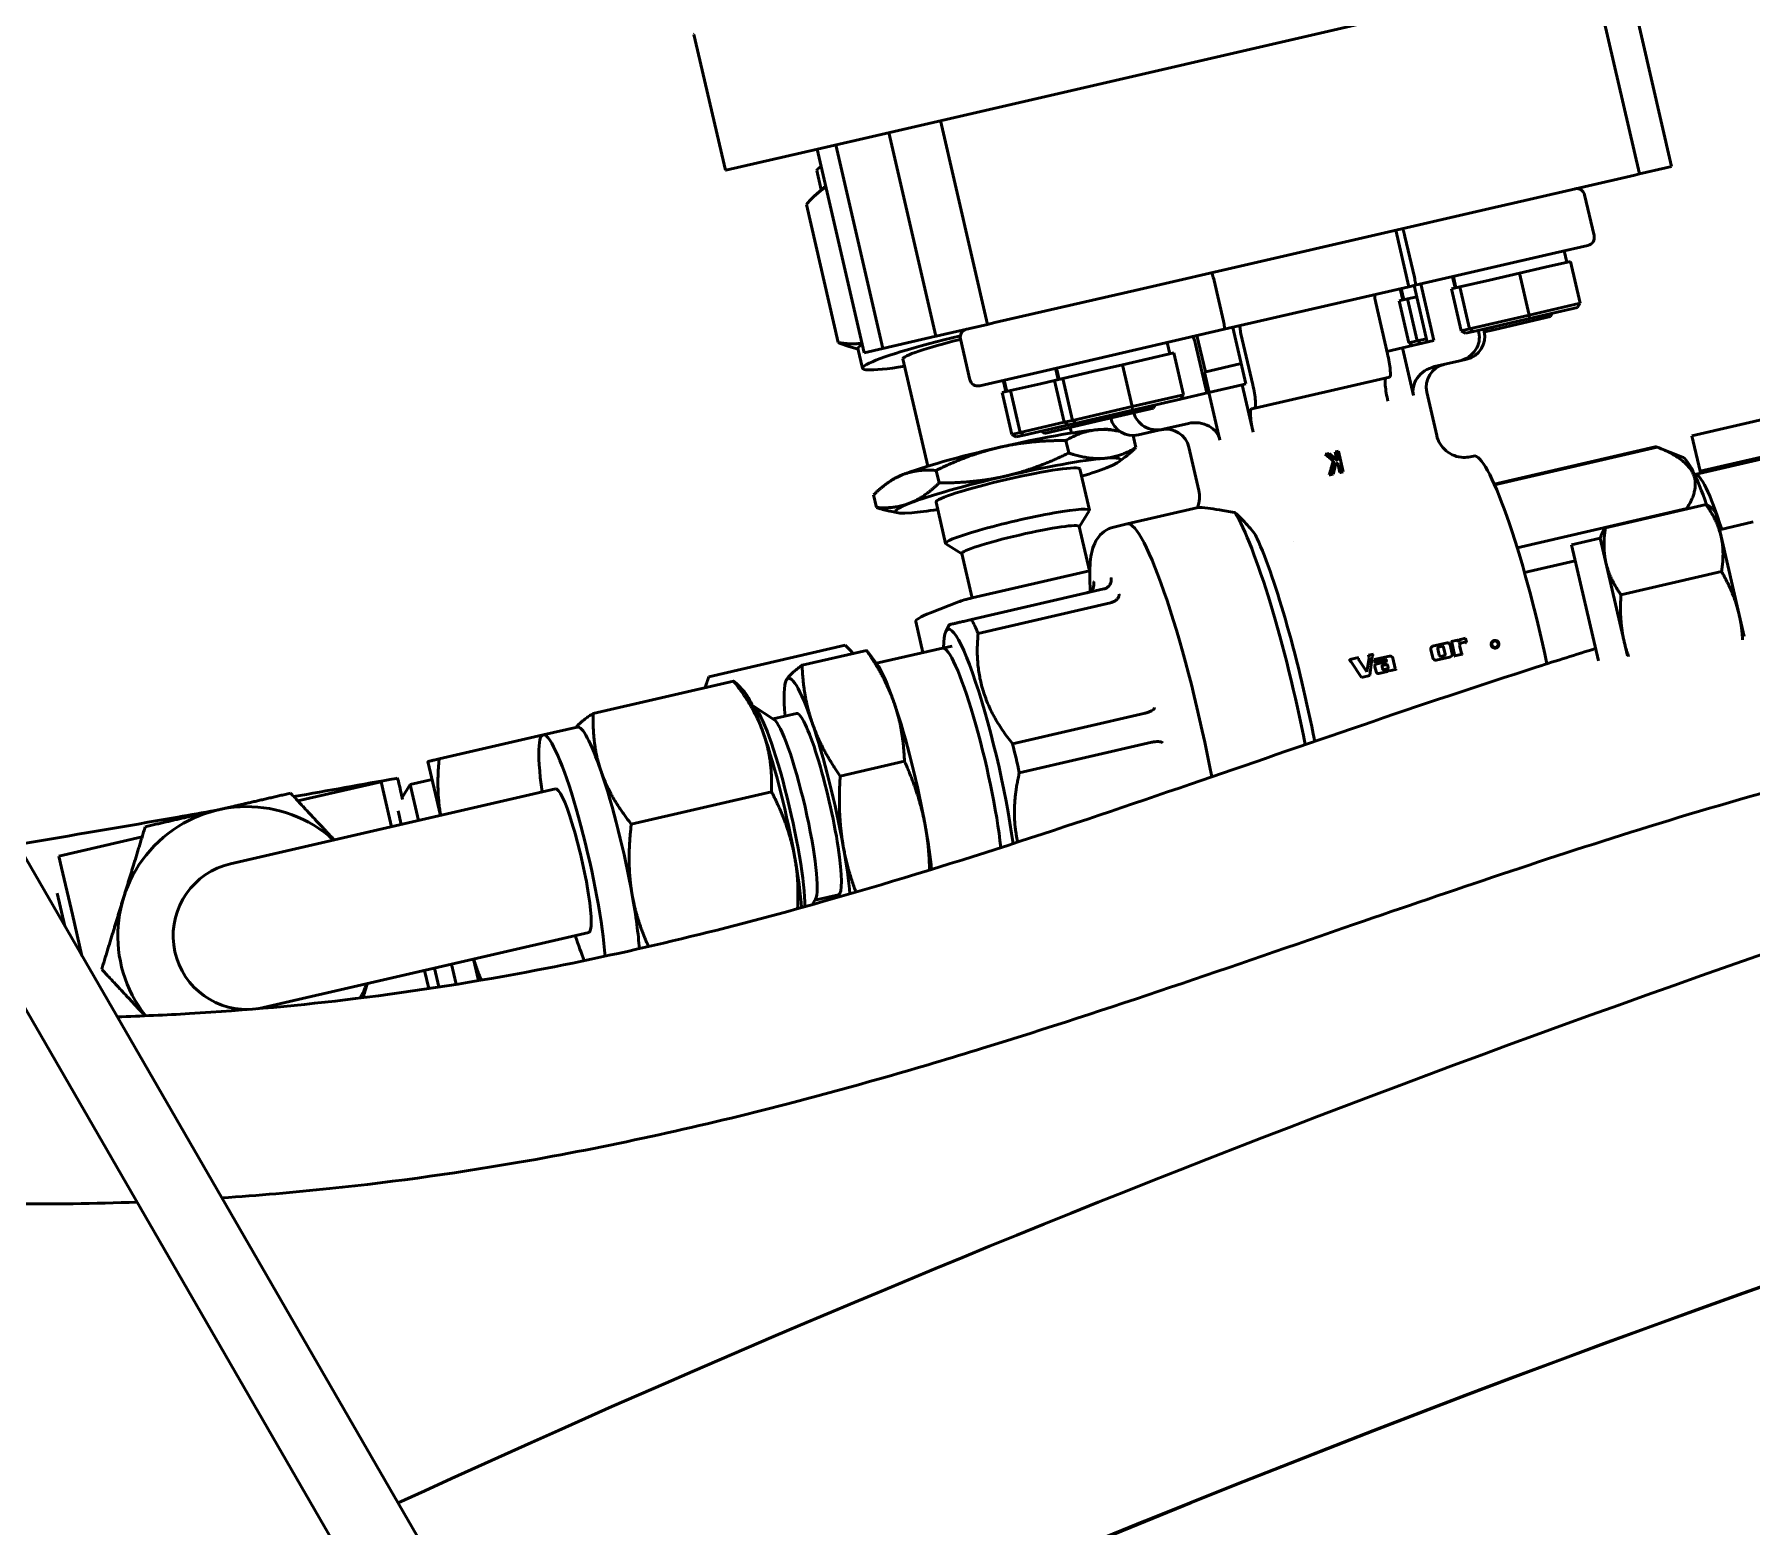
# Model space of a CAD drawing. Header units: inches. Extents: x 11 to 1621, y 11 to 1332.
# Drawn here: x 1224.39 to 1230.2, y 405.27 to 410.33 of the extents above; entities that cross this region are included whole.
import ezdxf

# ---------------------------------------------------------------- set-up
doc = ezdxf.new("R2010")
doc.units = ezdxf.units.IN
doc.header["$LTSCALE"] = 48
doc.header["$MEASUREMENT"] = 0
doc.layers.add('Visible (ANSI)', color=7, linetype='Continuous', lineweight=50)

msp = doc.modelspace()

# ---------------------------------------------------------------- linework, layer by layer
at = {"layer": 'Visible (ANSI)'}
for p, q in [((1229.917416, 410.601267), (1227.255117, 409.986627)), ((1229.824472, 409.852507), (1229.665058, 410.543005)), ((1229.773627, 410.568071), (1229.933041, 409.877572)), ((1226.621559, 410.325226), (1226.623199, 410.325605)), ((1226.727835, 409.864894), (1226.621559, 410.325226)), ((1227.456761, 410.03318), (1227.616175, 409.342681)), ((1227.039917, 409.936944), (1227.255117, 409.986627)), ((1227.261149, 409.260717), (1227.101735, 409.951216)), ((1227.441191, 409.302283), (1227.281777, 409.992782)), ((1227.039917, 409.936944), (1226.729476, 409.865273)), ((1227.038393, 409.936592), (1227.197807, 409.246094)), ((1226.727835, 409.864894), (1226.729476, 409.865273)), ((1227.037875, 409.863634), (1227.052787, 409.799044)), ((1229.451143, 409.766317), (1229.808326, 409.848779)), ((1229.824472, 409.852507), (1229.808326, 409.848779)), ((1229.913535, 409.873069), (1229.824472, 409.852507)), ((1229.933041, 409.877572), (1229.913535, 409.873069)), ((1227.056409, 409.802379), (1227.031927, 409.779838)), ((1229.638706, 409.781336), (1229.670589, 409.643236)), ((1227.110364, 409.281014), (1227.002279, 409.749179)), ((1228.114791, 409.457796), (1229.317485, 409.73546)), ((1229.451143, 409.766317), (1229.317485, 409.73546)), ((1228.998645, 409.66185), (1229.042927, 409.470045)), ((1229.02988, 409.640777), (1229.061763, 409.502677)), ((1229.539868, 409.584773), (1229.649936, 409.610184)), ((1229.539868, 409.584773), (1229.064457, 409.475015)), ((1229.591166, 409.55621), (1229.504453, 409.536191)), ((1229.569663, 409.591651), (1229.578519, 409.55329)), ((1229.623935, 409.414274), (1229.591166, 409.55621)), ((1228.383322, 409.491507), (1228.415205, 409.353408)), ((1229.19104, 409.504239), (1229.199896, 409.465878)), ((1229.20103, 409.46614), (1229.192174, 409.504501)), ((1229.19394, 409.504909), (1229.202797, 409.466548)), ((1229.316761, 409.492859), (1229.215782, 409.469546)), ((1229.417741, 409.516172), (1229.316761, 409.492859)), ((1229.504453, 409.536191), (1229.417741, 409.516172)), ((1229.450509, 409.374236), (1229.417741, 409.516172)), ((1227.641173, 409.348453), (1227.985861, 409.42803)), ((1228.114791, 409.457796), (1227.985861, 409.42803)), ((1228.417899, 409.325746), (1229.042927, 409.470045)), ((1229.038754, 409.428676), (1229.010221, 409.422088)), ((1229.014011, 409.463369), (1229.022868, 409.425008)), ((1229.024001, 409.42527), (1229.015145, 409.463631)), ((1229.016912, 409.464039), (1229.025768, 409.425678)), ((1229.070292, 409.435957), (1229.038754, 409.428676)), ((1229.071522, 409.28674), (1229.038754, 409.428676)), ((1229.042927, 409.470045), (1229.064457, 409.475015)), ((1229.061436, 409.474318), (1229.105718, 409.282513)), ((1229.08393, 409.479511), (1229.128212, 409.287706)), ((1229.215782, 409.469546), (1229.187249, 409.462959)), ((1229.220018, 409.321023), (1229.187249, 409.462959)), ((1229.248551, 409.32761), (1229.215782, 409.469546)), ((1228.970717, 409.243264), (1228.930863, 409.415889)), ((1229.042989, 409.280153), (1229.010221, 409.422088)), ((1229.248551, 409.32761), (1229.450509, 409.374236)), ((1229.330945, 409.324409), (1229.52275, 409.368691)), ((1229.450509, 409.374236), (1229.623935, 409.414274)), ((1229.450509, 409.374236), (1229.451431, 409.362327)), ((1229.614314, 409.399932), (1229.451431, 409.362327)), ((1229.52275, 409.368691), (1229.530126, 409.380495)), ((1229.614314, 409.399932), (1229.623935, 409.414274)), ((1227.470831, 409.309126), (1227.442157, 409.302506)), ((1227.616175, 409.342681), (1227.470831, 409.309126)), ((1227.641173, 409.348453), (1227.616175, 409.342681)), ((1228.417899, 409.325746), (1227.942489, 409.215989)), ((1228.447206, 409.332512), (1228.491488, 409.140707)), ((1228.514323, 409.137897), (1228.474469, 409.310522)), ((1229.220018, 409.321023), (1229.248551, 409.32761)), ((1229.220018, 409.321023), (1229.234952, 409.312349)), ((1229.26175, 409.318536), (1229.234952, 409.312349)), ((1229.248551, 409.32761), (1229.26175, 409.318536)), ((1229.451431, 409.362327), (1229.26175, 409.318536)), ((1229.280182, 409.31471), (1229.278411, 409.322382)), ((1229.296744, 409.326615), (1229.298515, 409.318942)), ((1229.298934, 409.317019), (1229.330945, 409.324409)), ((1229.330945, 409.324409), (1229.31914, 409.331785)), ((1227.177619, 409.258337), (1227.150451, 409.266456)), ((1227.177065, 409.260736), (1227.19253, 409.193747)), ((1227.198444, 409.246241), (1227.261149, 409.260717)), ((1227.261149, 409.260717), (1227.441191, 409.302283)), ((1227.441191, 409.302283), (1227.442157, 409.302506)), ((1227.52414, 409.293149), (1227.556022, 409.15505)), ((1228.224999, 409.281211), (1228.233855, 409.24285)), ((1228.358628, 409.110034), (1228.320546, 409.274986)), ((1228.325477, 409.304408), (1228.353817, 409.181653)), ((1228.968946, 409.250936), (1229.021553, 409.263082)), ((1229.021553, 409.263082), (1229.128212, 409.287706)), ((1229.058749, 409.101965), (1229.021553, 409.263082)), ((1229.042989, 409.280153), (1229.071522, 409.28674)), ((1229.042989, 409.280153), (1229.057923, 409.271479)), ((1229.071522, 409.28674), (1229.103061, 409.294021)), ((1229.071522, 409.28674), (1229.084722, 409.277665)), ((1227.198444, 409.246241), (1227.197807, 409.246094)), ((1227.329551, 409.225381), (1227.413473, 408.861876)), ((1227.800457, 409.183198), (1227.942489, 409.215989)), ((1227.846376, 409.193799), (1227.855232, 409.155438)), ((1227.856366, 409.1557), (1227.847509, 409.194061)), ((1227.849276, 409.194469), (1227.858133, 409.156108)), ((1228.073077, 409.205731), (1227.972097, 409.182419)), ((1228.159789, 409.225751), (1228.073077, 409.205731)), ((1228.105845, 409.063796), (1228.073077, 409.205731)), ((1228.246502, 409.24577), (1228.159789, 409.225751)), ((1228.279271, 409.103834), (1228.246502, 409.24577)), ((1228.350548, 409.180898), (1228.475546, 409.209756)), ((1229.215361, 409.218934), (1229.130376, 409.199313)), ((1229.215361, 409.218934), (1229.239506, 409.224508)), ((1227.589075, 409.134397), (1227.590158, 409.134647)), ((1227.800457, 409.183198), (1227.590158, 409.134647)), ((1227.669347, 409.152929), (1227.678204, 409.114568)), ((1227.679337, 409.11483), (1227.670481, 409.153191)), ((1227.672248, 409.153599), (1227.681104, 409.115238)), ((1227.795069, 409.141548), (1227.69409, 409.118235)), ((1227.842585, 409.152518), (1227.795069, 409.141548)), ((1227.871118, 409.159106), (1227.842585, 409.152518)), ((1227.875354, 409.010583), (1227.842585, 409.152518)), ((1227.972097, 409.182419), (1227.871118, 409.159106)), ((1227.903887, 409.01717), (1227.871118, 409.159106)), ((1228.350548, 409.180898), (1228.366489, 409.111848)), ((1228.366107, 409.11176), (1228.478735, 409.137763)), ((1228.478735, 409.137763), (1228.491488, 409.140707)), ((1228.515932, 408.976646), (1228.478735, 409.137763)), ((1228.52117, 409.058667), (1228.977564, 409.164034)), ((1227.69409, 409.118235), (1227.665557, 409.111648)), ((1227.698325, 408.969712), (1227.665557, 409.111648)), ((1227.726858, 408.9763), (1227.69409, 409.118235)), ((1228.105845, 409.063796), (1228.279271, 409.103834)), ((1228.26965, 409.089491), (1228.106767, 409.051887)), ((1228.366107, 409.11176), (1228.26965, 409.089491)), ((1228.26965, 409.089491), (1228.279271, 409.103834)), ((1228.403303, 408.950644), (1228.366107, 409.11176)), ((1229.103774, 409.11236), (1229.137676, 408.965517)), ((1227.875354, 409.010583), (1227.903887, 409.01717)), ((1227.903887, 409.01717), (1228.105845, 409.063796)), ((1227.903887, 409.01717), (1227.917086, 409.008096)), ((1228.106767, 409.051887), (1227.917086, 409.008096)), ((1227.986281, 409.013969), (1227.974476, 409.021345)), ((1227.986281, 409.013969), (1228.178086, 409.058251)), ((1228.105845, 409.063796), (1228.106767, 409.051887)), ((1228.178086, 409.058251), (1228.185462, 409.070055)), ((1228.52117, 409.058667), (1228.509981, 409.056084)), ((1230.001579, 408.965132), (1230.289992, 409.031717)), ((1227.698325, 408.969712), (1227.726858, 408.9763)), ((1227.698325, 408.969712), (1227.713259, 408.961038)), ((1227.740058, 408.967225), (1227.713259, 408.961038)), ((1227.726858, 408.9763), (1227.875354, 409.010583)), ((1227.726858, 408.9763), (1227.740058, 408.967225)), ((1227.890288, 409.001909), (1227.740058, 408.967225)), ((1227.809252, 408.973099), (1227.797448, 408.980475)), ((1227.809252, 408.973099), (1227.986281, 409.013969)), ((1227.875354, 409.010583), (1227.890288, 409.001909)), ((1227.917086, 409.008096), (1227.890288, 409.001909)), ((1227.896307, 408.993197), (1227.900658, 408.974352)), ((1228.035637, 408.985578), (1228.060723, 408.980451)), ((1228.118391, 408.925016), (1228.109009, 408.965656)), ((1228.127036, 408.967674), (1228.211266, 408.98712)), ((1228.211266, 408.98712), (1228.296251, 409.00674)), ((1229.137665, 408.965566), (1229.137664, 408.965571)), ((1230.001579, 408.965132), (1230.029414, 408.844561)), ((1227.891182, 408.906606), (1227.8814, 408.948976)), ((1228.298193, 408.926377), (1228.332069, 408.779642)), ((1228.761798, 408.902902), (1228.759208, 408.902304)), ((1228.772722, 408.905424), (1228.761798, 408.902902)), ((1228.761798, 408.902902), (1228.789553, 408.880512)), ((1228.802754, 408.880551), (1228.772722, 408.905424)), ((1228.795782, 408.910748), (1228.793258, 408.910165)), ((1228.793258, 408.910165), (1228.799467, 408.883273)), ((1228.805088, 408.912896), (1228.795782, 408.910748)), ((1228.795782, 408.910748), (1228.802754, 408.880551)), ((1228.821197, 408.843117), (1228.805088, 408.912896)), ((1229.877582, 408.927357), (1229.332196, 408.801445)), ((1229.884573, 408.926523), (1229.333186, 408.799226)), ((1229.969874, 408.89293), (1229.88422, 408.926667)), ((1227.451688, 408.80514), (1227.441906, 408.84751)), ((1227.928805, 408.852431), (1227.961126, 408.712435)), ((1228.060779, 408.876677), (1228.081079, 408.892283)), ((1228.789553, 408.880512), (1228.77629, 408.832749)), ((1228.786809, 408.835178), (1228.797411, 408.87416)), ((1228.789553, 408.880512), (1228.787049, 408.879934)), ((1228.797411, 408.87416), (1228.805863, 408.867085)), ((1228.805863, 408.867085), (1228.803339, 408.866502)), ((1228.803339, 408.866502), (1228.809368, 408.840386)), ((1228.805863, 408.867085), (1228.811892, 408.840969)), ((1228.811892, 408.840969), (1228.809368, 408.840386)), ((1228.811892, 408.840969), (1228.821197, 408.843117)), ((1229.250762, 408.89376), (1229.250763, 408.89376)), ((1229.250763, 408.89376), (1229.262172, 408.896394)), ((1230.011953, 408.833848), (1230.251314, 408.889109)), ((1230.029414, 408.844561), (1230.237105, 408.89251)), ((1230.029414, 408.844561), (1230.030879, 408.838218)), ((1227.287233, 408.812795), (1227.266934, 408.79719)), ((1228.77629, 408.832749), (1228.773687, 408.832148)), ((1228.77629, 408.832749), (1228.786809, 408.835178)), ((1230.011254, 408.833668), (1230.011735, 408.833794)), ((1223.651508, 408.755938), (1226.566156, 403.707619)), ((1227.239403, 408.722086), (1227.229621, 408.764456)), ((1227.44162, 408.739956), (1227.473941, 408.599959)), ((1228.332082, 408.779582), (1228.332082, 408.779586)), ((1230.049936, 408.732062), (1229.709141, 408.653383)), ((1227.312375, 408.703895), (1227.287289, 408.709022)), ((1227.926932, 408.656946), (1227.960647, 408.710467)), ((1228.089511, 408.666069), (1228.329118, 408.721387)), ((1229.984983, 408.718252), (1229.410159, 408.585544)), ((1230.081392, 408.70748), (1230.074548, 408.714819)), ((1230.10066, 408.624022), (1230.081392, 408.70748)), ((1230.095451, 408.646582), (1230.20994, 408.673014)), ((1226.344454, 403.579619), (1223.429805, 408.627938)), ((1227.926766, 408.657667), (1227.961558, 408.506965)), ((1228.043872, 408.655533), (1228.089511, 408.666069)), ((1229.594151, 408.595248), (1229.691588, 408.617743)), ((1229.783545, 408.219432), (1229.691588, 408.617743)), ((1229.691644, 408.6175), (1229.694578, 408.627096)), ((1230.162031, 408.358194), (1230.10066, 408.624022)), ((1227.528999, 408.565076), (1227.475235, 408.598401)), ((1227.528833, 408.565797), (1227.563625, 408.415095)), ((1228.652219, 408.605478), (1228.65223, 408.605481)), ((1229.685022, 408.201641), (1229.594151, 408.595248)), ((1227.961173, 408.506876), (1227.56401, 408.415184)), ((1229.606743, 408.540703), (1229.43505, 408.501065)), ((1230.102431, 408.50468), (1229.761636, 408.426002)), ((1227.561549, 408.342151), (1228.010343, 408.445764)), ((1227.518125, 408.402194), (1227.422206, 408.364666)), ((1228.032942, 408.398889), (1227.584148, 408.295277)), ((1227.372843, 408.33549), (1227.397157, 408.230175)), ((1227.474936, 408.301217), (1227.487117, 408.324967)), ((1230.179015, 408.284628), (1230.162031, 408.358194)), ((1229.172738, 408.263259), (1229.123387, 408.251865)), ((1229.186574, 408.267386), (1229.186041, 408.267263)), ((1229.18663, 408.267147), (1229.186099, 408.267024)), ((1229.186852, 408.266892), (1229.186324, 408.26677)), ((1229.208064, 408.272348), (1229.186574, 408.267386)), ((1229.186574, 408.267386), (1229.18663, 408.267147)), ((1229.187147, 408.266725), (1229.186622, 408.266604)), ((1229.18663, 408.267147), (1229.186852, 408.266892)), ((1229.186852, 408.266892), (1229.187147, 408.266725)), ((1229.187509, 408.266573), (1229.186986, 408.266452)), ((1229.187147, 408.266725), (1229.187509, 408.266573)), ((1229.18775, 408.26644), (1229.187229, 408.26632)), ((1229.187969, 408.266303), (1229.187449, 408.266183)), ((1229.187509, 408.266573), (1229.18775, 408.26644)), ((1229.188147, 408.266038), (1229.18763, 408.265919)), ((1229.188247, 408.265658), (1229.187735, 408.26554)), ((1229.18775, 408.26644), (1229.187969, 408.266303)), ((1229.187969, 408.266303), (1229.188147, 408.266038)), ((1229.188147, 408.266038), (1229.188247, 408.265658)), ((1229.188247, 408.265658), (1229.19817, 408.222676)), ((1229.209126, 408.27261), (1229.208064, 408.272348)), ((1229.209126, 408.27261), (1229.208592, 408.272487)), ((1229.209641, 408.272693), (1229.209126, 408.27261)), ((1229.209688, 408.270946), (1229.209903, 408.272071)), ((1229.209701, 408.270379), (1229.209688, 408.270946)), ((1229.209746, 408.269309), (1229.209701, 408.270379)), ((1229.209974, 408.267855), (1229.209746, 408.269309)), ((1229.209903, 408.272071), (1229.209964, 408.272507)), ((1229.21014, 408.26714), (1229.209974, 408.267855)), ((1229.210362, 408.266342), (1229.21014, 408.26714)), ((1229.210613, 408.265707), (1229.210362, 408.266342)), ((1229.210803, 408.2655), (1229.210613, 408.265707)), ((1229.218636, 408.274885), (1229.218102, 408.274761)), ((1229.234686, 408.27859), (1229.218636, 408.274885)), ((1229.221394, 408.262939), (1229.234003, 408.26585)), ((1229.234409, 408.265866), (1229.23399, 408.26577)), ((1229.234003, 408.26585), (1229.234409, 408.265866)), ((1229.234409, 408.265866), (1229.234846, 408.26577)), ((1229.234846, 408.26577), (1229.234429, 408.265674)), ((1229.238027, 408.264118), (1229.234686, 408.27859)), ((1229.234846, 408.26577), (1229.235355, 408.26547)), ((1229.235355, 408.26547), (1229.234941, 408.265374)), ((1229.235355, 408.26547), (1229.235947, 408.264917)), ((1229.235947, 408.264917), (1229.235538, 408.264823)), ((1229.235947, 408.264917), (1229.236258, 408.264521)), ((1229.236258, 408.264521), (1229.236943, 408.26367)), ((1229.236943, 408.26367), (1229.236545, 408.263579)), ((1229.236943, 408.26367), (1229.237783, 408.26352)), ((1229.237783, 408.26352), (1229.237388, 408.263429)), ((1229.238069, 408.263885), (1229.238027, 408.264118)), ((1229.332076, 408.27151), (1229.331765, 408.271438)), ((1227.133765, 408.254916), (1226.672061, 408.148323)), ((1227.205573, 408.237564), (1226.987849, 408.187298)), ((1227.160827, 408.227233), (1227.150637, 408.23816)), ((1227.239691, 408.193515), (1227.211226, 408.231402)), ((1227.463297, 408.245445), (1227.239494, 408.193776)), ((1227.496308, 408.251986), (1227.463517, 408.245492)), ((1228.843597, 408.206361), (1228.842845, 408.206188)), ((1228.84359, 408.203129), (1228.842882, 408.202966)), ((1228.84359, 408.203129), (1228.847481, 408.198929)), ((1228.872943, 408.213136), (1228.843597, 408.206361)), ((1228.872526, 408.210029), (1228.872912, 408.210713)), ((1228.872687, 408.207984), (1228.872526, 408.210029)), ((1228.872947, 408.206548), (1228.872687, 408.207984)), ((1228.872912, 408.210713), (1228.873322, 408.211494)), ((1228.873493, 408.205066), (1228.872947, 408.206548)), ((1228.901348, 408.164887), (1228.873493, 408.205066)), ((1228.909247, 408.212513), (1228.901348, 408.164887)), ((1228.906912, 408.220979), (1228.90616, 408.220805)), ((1228.923058, 408.224706), (1228.906912, 408.220979)), ((1228.906912, 408.220979), (1228.909247, 408.212513)), ((1228.909247, 408.212513), (1228.908611, 408.212366)), ((1228.910472, 408.152108), (1228.919292, 408.217419)), ((1228.919292, 408.217419), (1228.923058, 408.224706)), ((1228.926179, 408.206418), (1228.925654, 408.206297)), ((1228.977523, 408.218272), (1228.926179, 408.206418)), ((1228.926179, 408.206418), (1228.928628, 408.195812)), ((1228.931045, 408.198841), (1228.963413, 408.206314)), ((1228.997146, 408.176313), (1228.989137, 408.211005)), ((1229.117491, 408.241088), (1229.117054, 408.240987)), ((1229.117491, 408.241088), (1229.124053, 408.212664)), ((1229.123387, 408.251865), (1229.122863, 408.251744)), ((1229.124053, 408.212664), (1229.123782, 408.212601)), ((1229.135357, 408.204167), (1229.135105, 408.204109)), ((1229.135357, 408.204167), (1229.180614, 408.214616)), ((1229.141202, 408.243182), (1229.146282, 408.221176)), ((1229.156663, 408.251954), (1229.143927, 408.249013)), ((1229.151312, 408.217026), (1229.164048, 408.219966)), ((1229.160776, 408.247701), (1229.160366, 408.247606)), ((1229.165856, 408.225695), (1229.160776, 408.247701)), ((1229.165856, 408.225695), (1229.165575, 408.22563)), ((1229.181763, 408.214817), (1229.181512, 408.214759)), ((1229.190255, 408.225775), (1229.183216, 408.256262)), ((1229.196452, 408.218938), (1229.1962, 408.21888)), ((1229.19662, 408.218513), (1229.196368, 408.218455)), ((1229.196622, 408.219302), (1229.196369, 408.219244)), ((1229.196622, 408.219302), (1229.196452, 408.218938)), ((1229.196452, 408.218938), (1229.19662, 408.218513)), ((1229.19662, 408.218513), (1229.197282, 408.218434)), ((1229.196927, 408.219674), (1229.196622, 408.219302)), ((1229.196927, 408.219674), (1229.196674, 408.219616)), ((1229.197407, 408.220086), (1229.196927, 408.219674)), ((1229.197282, 408.218434), (1229.19703, 408.218376)), ((1229.197407, 408.220086), (1229.197154, 408.220028)), ((1229.197282, 408.218434), (1229.198219, 408.218746)), ((1229.197609, 408.220504), (1229.197356, 408.220446)), ((1229.197609, 408.220504), (1229.197407, 408.220086)), ((1229.197787, 408.220731), (1229.197534, 408.220672)), ((1229.197787, 408.220731), (1229.197609, 408.220504)), ((1229.198102, 408.22136), (1229.197787, 408.220731)), ((1229.198102, 408.22136), (1229.197848, 408.221301)), ((1229.19817, 408.222676), (1229.197914, 408.222617)), ((1229.198177, 408.221632), (1229.197923, 408.221573)), ((1229.198296, 408.221915), (1229.198041, 408.221856)), ((1229.198177, 408.221632), (1229.198102, 408.22136)), ((1229.19817, 408.222676), (1229.198296, 408.221915)), ((1229.198296, 408.221915), (1229.198177, 408.221632)), ((1229.198219, 408.218746), (1229.224475, 408.224808)), ((1229.221601, 408.226932), (1229.215091, 408.25513)), ((1229.221963, 408.226398), (1229.221601, 408.226932)), ((1229.222266, 408.226324), (1229.221963, 408.226398)), ((1229.222531, 408.226227), (1229.222266, 408.226324)), ((1229.222912, 408.226185), (1229.222531, 408.226227)), ((1229.223184, 408.226119), (1229.222912, 408.226185)), ((1229.223791, 408.226086), (1229.223184, 408.226119)), ((1229.224067, 408.226064), (1229.223791, 408.226086)), ((1229.224492, 408.226018), (1229.224067, 408.226064)), ((1229.224475, 408.224808), (1229.225015, 408.224988)), ((1229.224759, 408.225849), (1229.224492, 408.226018)), ((1229.224828, 408.225736), (1229.224759, 408.225849)), ((1229.224942, 408.225489), (1229.224828, 408.225736)), ((1229.224983, 408.225311), (1229.224942, 408.225489)), ((1229.225015, 408.224988), (1229.224983, 408.225311)), ((1229.338063, 408.245581), (1229.337812, 408.245523)), ((1228.847481, 408.198929), (1228.846838, 408.19878)), ((1228.847481, 408.198929), (1228.882595, 408.145672)), ((1228.882595, 408.145672), (1228.882343, 408.145614)), ((1228.882595, 408.145672), (1228.910472, 408.152108)), ((1228.928332, 408.181331), (1228.928005, 408.181255)), ((1228.928628, 408.195812), (1228.928204, 408.195715)), ((1228.928332, 408.181331), (1228.931879, 408.165968)), ((1228.928628, 408.195812), (1228.931045, 408.198841)), ((1228.93121, 408.190981), (1228.930827, 408.190893)), ((1228.965274, 408.198845), (1228.93121, 408.190981)), ((1228.931879, 408.165968), (1228.931614, 408.165907)), ((1228.941498, 408.159545), (1228.941247, 408.159487)), ((1228.941498, 408.159545), (1228.971146, 408.166389)), ((1228.952484, 408.183408), (1228.954244, 408.175786)), ((1228.954319, 408.186887), (1228.953994, 408.186812)), ((1228.968725, 408.190213), (1228.954319, 408.186887)), ((1228.959899, 408.172292), (1228.959634, 408.172231)), ((1228.959899, 408.172292), (1228.969516, 408.174512)), ((1228.970656, 408.187952), (1228.970344, 408.187881)), ((1228.972549, 408.17975), (1228.970656, 408.187952)), ((1228.972549, 408.17975), (1228.972272, 408.179686)), ((1228.978036, 408.16798), (1228.977784, 408.167922)), ((1228.978036, 408.16798), (1228.99787, 408.172559)), ((1228.999649, 408.174543), (1228.997146, 408.176313)), ((1228.998185, 408.172604), (1228.997933, 408.172546)), ((1226.755386, 408.13363), (1226.280244, 408.023935)), ((1226.659873, 408.111579), (1226.664241, 408.125866)), ((1226.792332, 408.096671), (1226.767223, 408.124428)), ((1226.929571, 408.121918), (1226.930387, 408.126146)), ((1226.892518, 408.003552), (1226.822709, 408.04802)), ((1226.110487, 407.951084), (1226.226411, 407.977848)), ((1226.889271, 408.005621), (1226.968732, 408.023965)), ((1227.700698, 407.921297), (1228.149493, 408.02491)), ((1225.758301, 407.869776), (1226.110487, 407.951084)), ((1228.172328, 407.925998), (1227.723534, 407.822386)), ((1225.720227, 407.860986), (1225.762405, 407.678291)), ((1227.334476, 407.86203), (1227.116752, 407.811764)), ((1225.612528, 407.803675), (1225.616402, 407.804367)), ((1225.734286, 407.800088), (1225.659795, 407.78289)), ((1226.152666, 407.76839), (1225.051115, 407.514077)), ((1225.279663, 407.727202), (1225.561613, 407.792295)), ((1225.561613, 407.792295), (1225.570752, 407.752711)), ((1225.596762, 407.64005), (1225.570752, 407.752711)), ((1225.632638, 407.73943), (1225.659795, 407.78289)), ((1225.659795, 407.78289), (1225.687914, 407.661094)), ((1226.884289, 407.758096), (1226.409147, 407.648401)), ((1225.619172, 407.694125), (1225.629891, 407.647698)), ((1224.470319, 407.54035), (1224.752269, 407.605443)), ((1224.479457, 407.500766), (1224.470319, 407.54035)), ((1224.479457, 407.500766), (1224.516012, 407.342431)), ((1224.490127, 407.303407), (1224.464522, 407.414315)), ((1227.033205, 407.394173), (1227.021902, 407.37573)), ((1227.031193, 407.390891), (1227.110654, 407.409235)), ((1224.516012, 407.342431), (1224.548272, 407.202696)), ((1225.16359, 407.026892), (1226.265141, 407.281205)), ((1225.742366, 407.160513), (1225.757089, 407.09674)), ((1225.80039, 407.173909), (1225.81611, 407.105818)), ((1225.87488, 407.191106), (1225.891684, 407.118322)), ((1225.723438, 407.091355), (1225.709237, 407.152865)), ((1225.757089, 407.09674), (1225.753881, 407.096)), ((1225.757089, 407.09674), (1225.757404, 407.096544))]:
    msp.add_line(p, q, dxfattribs=at)
msp.add_circle((1247.196979, 358.380235), 48.3125, dxfattribs=at)
for centre, radius, start, end in [((1229.611854, 409.775136), 0.027559, 13, 103), ((1229.643736, 409.637037), 0.027559, 283, 13), ((1227.550992, 409.299349), 0.027559, 103, 193), ((1229.221793, 409.30123), 0.07874, 283, 13), ((1229.180496, 409.130073), 0.07874, 103, 193), ((1247.196979, 358.380235), 51.6875, 100.5924941, 114.6749842), ((1227.582875, 409.161249), 0.027559, 193, 283), ((1228.109323, 409.044396), 0.07874, 194.4325437, 283), ((1247.196979, 358.380235), 50.62647, 90.4164762, 114.5630497), ((1247.196979, 358.380235), 50.625, 90.3890484, 114.5628914), ((1228.221471, 408.908664), 0.07874, 13, 103), ((1225.107352, 407.270485), 0.4375, 47.8499046, 218.3328763), ((1225.107352, 407.270485), 0.25, 103, 271.3193195), ((1225.107352, 407.270485), 0.4375, 331.1360849, 338.1500954), ((1225.107352, 407.270485), 0.25, 278.1462983, 283)]:
    msp.add_arc(centre, radius, start, end, dxfattribs=at)
for centre, major_axis, ratio, start_param, end_param in [((1227.418488, 409.951506), (-0.380613, -0.087872), 0.08492035, 5.98781034, 6.28318531), ((1227.433954, 409.884517), (-0.380613, -0.087872), 0.08492035, 5.98781034, 6.13502424), ((1229.026375, 409.639968), (-0.006199, 0.026853), 0.13052619, 4.71238898, 6.28318531), ((1228.379817, 409.490698), (-0.006199, 0.026853), 0.13052619, 4.71238898, 6.28318531), ((1229.058258, 409.501868), (0.006199, -0.026853), 0.13052619, 0, 1.57079633), ((1228.4117, 409.352598), (0.006199, -0.026853), 0.13052619, 0, 1.57079633), ((1227.573144, 409.281619), (-0.380613, -0.087872), 0.08492035, 4.82265979, 7.15948337), ((1227.557678, 409.348608), (-0.380613, -0.087872), 0.08492035, 5.98781034, 6.28318531), ((1227.573144, 409.281619), (-0.243593, -0.056238), 0.08492035, 4.89400286, 6.28318531), ((1227.662799, 408.893279), (0.380613, 0.087872), 0.08492035, 0.52359878, 1.57079633), ((1227.662799, 408.893279), (0.380613, 0.087872), 0.08492035, 0.18380571, 0.52359878), ((1227.662799, 408.893279), (0.380613, 0.087872), 0.08492035, 1.57079633, 2.61799388), ((1228.652427, 408.846945), (0.840711, -0.666689), 0.10236949, 1.49150932, 1.5248609), ((1229.408302, 408.263437), (-0.14613, 0.632957), 0.13052619, 4.56932724, 6.28318531), ((1229.999356, 408.399893), (-0.121775, 0.527464), 0.13052619, 6.1892862, 6.28318531), ((1227.685213, 408.796194), (0.243593, 0.056238), 0.08492035, 0, 3.14159265), ((1227.685213, 408.796194), (-0.380613, -0.087872), 0.08492035, 3.66519143, 4.71238898), ((1227.685213, 408.796194), (0.380613, 0.087872), 0.08492035, 5.40688725, 5.75958653), ((1227.685213, 408.796194), (0.380613, 0.087872), 0.08492035, 5.75958653, 6.80678408), ((1228.56058, 408.830398), (-0.490614, -1.718432), 0.11446195, 1.60448149, 1.63227825), ((1228.736272, 408.866517), (0.523318, -0.435382), 0.06317332, 1.49497394, 1.5075119), ((1230.073877, 408.417097), (-0.109999, 0.476456), 0.13052619, 5.40112061, 6.19372304), ((1227.662799, 408.893279), (-0.380613, -0.087872), 0.08492035, 5.75958653, 6.09937959), ((1227.685213, 408.796194), (-0.380613, -0.087872), 0.08492035, 4.71238898, 5.75958653), ((1230.106432, 408.424613), (-0.094479, 0.409235), 0.13052619, 5.26021583, 6.28728433), ((1227.685213, 408.796194), (-0.380613, -0.087872), 0.08492035, 5.75958653, 6.80678408), ((1227.685213, 408.796194), (0.380613, 0.087872), 0.08492035, 3.66519143, 4.01789071), ((1227.717534, 408.656197), (0.243593, 0.056238), 0.08492035, 6.19785357, 9.51010969), ((1227.727799, 408.611732), (0.198966, 0.045935), 0.08492035, 0, 3.14159265), ((1228.244497, 407.994751), (-0.154986, 0.671318), 0.13052619, 4.40185872, 6.28318531), ((1228.244497, 407.994751), (-0.154986, 0.671318), 0.13052619, 4.40185872, 6.28318531), ((1228.567776, 408.069386), (-0.154986, 0.671318), 0.13052619, 4.45497705, 5.92604069), ((1229.999356, 408.399893), (-0.121775, 0.527464), 0.13052619, 5.32727113, 5.32988687), ((1228.605809, 408.078167), (0.14613, -0.632957), 0.13052619, 1.30307097, 2.56237613), ((1227.962223, 408.502325), (-0.05359, -0.012372), 0.08492035, 4.68610738, 4.71238898), ((1227.565061, 408.410633), (-0.05359, -0.012372), 0.08492035, 4.71238898, 5.75958653), ((1227.770386, 408.42727), (-0.397543, -0.09178), 0.08492035, 5.75958653, 6.28318531), ((1227.590332, 407.843726), (-0.107377, 0.465103), 0.13052619, 4.08651514, 6.77887534), ((1227.643572, 407.856017), (0.121775, -0.527464), 0.13052619, 2.52409477, 2.71189299), ((1229.172988, 408.252148), (-0.004147, 0.010312), 0.99184675, 4.71238898, 5.92290861), ((1229.223092, 408.263086), (-0.004456, 0.011799), 0.99175522, 0, 1.01778285), ((1229.223505, 408.254714), (0.000419, 0.008476), 0.99269364, 0.29856626, 1.57079633), ((1227.557777, 407.83621), (-0.094479, 0.409235), 0.13052619, 3.97187423, 6.28318531), ((1228.845069, 408.204737), (-0.001472, 0.001624), 0.99555668, 0, 1.65411867), ((1228.963393, 408.202342), (0.00002, 0.003971), 0.99235978, 3.64430842, 6.28318531), ((1228.978766, 408.207203), (-0.003835, 0.010458), 0.99170348, 4.71238898, 6.04360214), ((1229.128298, 408.24209), (-0.004911, 0.009776), 0.99241298, 0, 1.19683679), ((1229.135586, 408.216379), (0.003746, -0.011631), 0.99156484, 4.71238898, 5.95151977), ((1229.145038, 408.244916), (-0.001111, 0.004098), 0.99146973, 0, 1.72855499), ((1229.151417, 408.222331), (0.001164, -0.005179), 0.99144541, 4.71238898, 6.04023972), ((1229.156141, 408.247296), (-0.000408, 0.004673), 0.9917699, 4.71238898, 6.08053778), ((1229.161505, 408.223947), (0.002543, -0.003981), 0.99338745, 0, 1.38036596), ((1229.179272, 408.225607), (0.001342, -0.010992), 0.99163675, 0, 1.46723567), ((1227.039693, 407.7166), (-0.098416, 0.426287), 0.13052619, 5.38578122, 6.43297877), ((1227.318394, 407.780944), (-0.098416, 0.426287), 0.13052619, 5.38578122, 5.99696357), ((1228.93549, 408.184404), (-0.004281, 0.006577), 0.99348191, 0, 1.39505877), ((1228.940233, 408.168165), (0.002216, -0.008427), 0.99146015, 4.71238898, 6.17134507), ((1228.954705, 408.184446), (-0.000387, 0.002441), 0.9915292, 0, 1.84957098), ((1228.958618, 408.176591), (0.000812, -0.004411), 0.99147871, 4.71238898, 6.39107843), ((1228.967835, 408.187475), (-0.000482, 0.002845), 0.9915035, 4.71238898, 5.79700692), ((1228.968816, 408.17844), (0.0007, -0.003928), 0.99148923, 0, 1.73158679), ((1228.963622, 408.178152), (0.007524, -0.011763), 0.99339421, 0, 0.53394989), ((1228.980801, 408.171895), (0.000032, -0.004814), 0.99224532, 4.71238898, 5.65539588), ((1228.997755, 408.174467), (0.000116, -0.001908), 0.99191999, 0, 1.55341695), ((1226.875467, 407.678686), (-0.098416, 0.426287), 0.13052619, 5.38578122, 6.05313263), ((1227.039693, 407.7166), (-0.098416, 0.426287), 0.13052619, 0.14979346, 0.76551072), ((1226.900052, 407.684362), (-0.084357, 0.365389), 0.13052619, 3.6404166, 6.19054785), ((1227.039693, 407.7166), (-0.070961, 0.307365), 0.13052619, 3.14159265, 6.28318531), ((1227.318394, 407.780944), (0.098416, -0.426287), 0.13052619, 1.19699101, 2.24418856), ((1226.208903, 407.524798), (-0.098416, 0.426287), 0.13052619, 3.82014185, 7.24573606), ((1226.324827, 407.551561), (-0.098416, 0.426287), 0.13052619, 5.38578122, 6.28318531), ((1226.95758, 407.697643), (-0.070961, 0.307365), 0.13052619, 3.27362846, 6.1511495), ((1227.039693, 407.7166), (-0.098416, 0.426287), 0.13052619, 4.33858367, 5.38578122), ((1226.875467, 407.678686), (0.098416, -0.426287), 0.13052619, 1.19699101, 2.24418856), ((1227.643572, 407.856017), (0.121775, -0.527464), 0.13052619, 1.47689722, 1.66469544), ((1225.668305, 407.513969), (-0.051903, 0.290398), 0.02438259, 5.55691137, 6.28318531), ((1226.324827, 407.551561), (-0.098416, 0.426287), 0.13052619, 4.33858367, 5.38578122), ((1226.208903, 407.524798), (-0.056238, 0.243593), 0.13052619, 3.14159265, 6.28318531), ((1227.318394, 407.780944), (0.098416, -0.426287), 0.13052619, 0.80650431, 1.19699101), ((1227.039693, 407.7166), (-0.098416, 0.426287), 0.13052619, 3.88736557, 4.33858367), ((1226.875467, 407.678686), (0.098416, -0.426287), 0.13052619, 0.71694753, 1.19699101), ((1226.324827, 407.551561), (-0.098416, 0.426287), 0.13052619, 3.81620684, 4.33858367), ((1227.039693, 407.7166), (0.098416, -0.426287), 0.13052619, 5.51767459, 5.55121023), ((1226.208903, 407.524798), (-0.098416, 0.426287), 0.13052619, 2.17904191, 2.45830342)]:
    msp.add_ellipse(centre, major_axis=major_axis, ratio=ratio, start_param=start_param, end_param=end_param, dxfattribs=at)
for major_axis in [(0.002993, -0.012965), (0.002491, -0.010789)]:
    msp.add_ellipse((1229.33507, 408.258545), major_axis=major_axis, ratio=0.99144486, dxfattribs=at)
for points, weights in [([(1227.068089, 409.807965), (1227.035679, 409.787388), (1227.002279, 409.749179)], [1.0167156033, 1.02552903088, 1]), ([(1227.110364, 409.281014), (1227.15441, 409.273105), (1227.190165, 409.279197)], [1, 1.02552903088, 1.0167156033]), ([(1227.150451, 409.266456), (1227.131433, 409.272139), (1227.110364, 409.281014)], [1.01590520608, 1.01134179787, 1]), ([(1227.988689, 408.985539), (1227.935965, 408.981266), (1227.8814, 408.948976)], [1, 1.0379548493, 1]), ([(1228.064506, 408.979655), (1228.024054, 408.988404), (1227.988689, 408.985539)], [1.01697348284, 1.0251442435, 1]), ([(1227.655337, 408.9256), (1227.553352, 408.902055), (1227.441906, 408.84751)], [1, 1.0379548493, 1]), ([(1227.8814, 408.948976), (1227.757322, 408.949146), (1227.655337, 408.9256)], [1, 1.0379548493, 1]), ([(1227.677751, 408.828515), (1227.779736, 408.852061), (1227.891182, 408.906606)], [1, 1.0379548493, 1]), ([(1227.891182, 408.906606), (1227.958379, 408.884181), (1228.011103, 408.888454)], [1, 1.0379548493, 1]), ([(1228.011103, 408.888454), (1228.063827, 408.892726), (1228.118391, 408.925016)], [1, 1.0379548493, 1]), ([(1228.118391, 408.925016), (1228.099323, 408.906308), (1228.081079, 408.892283)], [1, 1.01398218988, 1.01766257973]), ([(1229.984983, 408.718252), (1230.068519, 408.853264), (1229.884573, 408.926523)], [1.42761602676, 1.57037762945, 1.42761602676]), ([(1227.441906, 408.84751), (1227.378708, 408.852613), (1227.329447, 408.833341)], [1, 1.0379548493, 1]), ([(1227.329447, 408.833341), (1227.280186, 408.814068), (1227.229621, 408.764456)], [1, 1.0379548493, 1]), ([(1227.351861, 408.736256), (1227.401122, 408.755528), (1227.451688, 408.80514)], [1, 1.0379548493, 1]), ([(1227.451688, 408.80514), (1227.575766, 408.80497), (1227.677751, 408.828515)], [1, 1.0379548493, 1]), ([(1227.239403, 408.722086), (1227.3026, 408.716983), (1227.351861, 408.736256)], [1, 1.0379548493, 1]), ([(1230.10066, 408.624022), (1230.088478, 408.676786), (1230.049936, 408.732062)], [1, 1.0379548493, 1]), ([(1230.049936, 408.732062), (1230.066251, 408.723717), (1230.074548, 408.714819)], [1, 1.02083358606, 1.01879587551]), ([(1227.287289, 408.709022), (1227.264742, 408.71363), (1227.239403, 408.722086)], [1.01766257973, 1.01398218988, 1]), ([(1229.694578, 408.627096), (1229.698135, 408.63873), (1229.709141, 408.653383)], [1.01879587551, 1.02083358606, 1]), ([(1229.709141, 408.653383), (1229.69873, 408.586806), (1229.710912, 408.534041)], [1, 1.0379548493, 1]), ([(1230.102431, 408.50468), (1230.112841, 408.571258), (1230.10066, 408.624022)], [1, 1.0379548493, 1]), ([(1229.710912, 408.534041), (1229.723093, 408.481277), (1229.761636, 408.426002)], [1, 1.0379548493, 1]), ([(1230.162031, 408.358194), (1230.14573, 408.428801), (1230.102431, 408.50468)], [1, 1.0379548493, 1]), ([(1229.761636, 408.426002), (1229.755982, 408.338821), (1229.772283, 408.268214)], [1, 1.0379548493, 1]), ([(1227.561549, 408.342151), (1227.487117, 408.324967), (1227.487117, 408.324967)], [1.56628897925, 1.67220048035, 1.63487856518]), ([(1230.173551, 408.272996), (1230.17143, 408.317483), (1230.162031, 408.358194)], [1.01863196522, 1.02153787975, 1]), ([(1227.700698, 407.921297), (1227.56427, 408.090244), (1227.584148, 408.295277)], [1.56628897925, 1.72291787713, 1.56628897925]), ([(1229.772283, 408.268214), (1229.778203, 408.242573), (1229.78726, 408.21714)], [1, 1.01345805719, 1.01737217959]), ([(1227.160372, 408.227128), (1227.148944, 408.240863), (1227.133765, 408.254916)], [1.01562611334, 1.01100251037, 1]), ([(1227.205573, 408.237564), (1227.20889, 408.234511), (1227.211226, 408.231402)], [1, 1.00678047718, 1.01113834584]), ([(1227.300513, 408.056835), (1227.270601, 408.143978), (1227.205573, 408.237564)], [1, 1.0379548493, 1]), ([(1226.672061, 408.148323), (1226.664578, 408.129038), (1226.660328, 408.111684)], [1, 1.01100251037, 1.01562611334]), ([(1226.934075, 408.136197), (1226.944882, 408.156646), (1226.987849, 408.187298)], [1, 1.0379548493, 1]), ([(1226.987849, 408.187298), (1226.9919, 408.079635), (1227.021812, 407.992492)], [1, 1.0379548493, 1]), ([(1226.857586, 407.954578), (1226.827674, 408.041721), (1226.755386, 408.13363)], [1, 1.0379548493, 1]), ([(1226.755386, 408.13363), (1226.762914, 408.129192), (1226.767223, 408.124428)], [1, 1.01101308233, 1.0156349928]), ([(1226.930387, 408.126146), (1226.93132, 408.130983), (1226.934075, 408.136197)], [1.01415542048, 1.00941137945, 1]), ([(1227.334476, 407.86203), (1227.330425, 407.969693), (1227.300513, 408.056835)], [1, 1.0379548493, 1]), ([(1226.222922, 407.977042), (1226.236601, 407.995845), (1226.280244, 408.023935)], [1.00888672589, 1.03281561367, 1]), ([(1226.280244, 408.023935), (1226.277035, 407.914596), (1226.306947, 407.827453)], [1, 1.0379548493, 1]), ([(1227.021812, 407.992492), (1227.051724, 407.905349), (1227.116752, 407.811764)], [1, 1.0379548493, 1]), ([(1226.884289, 407.758096), (1226.887498, 407.867435), (1226.857586, 407.954578)], [1, 1.0379548493, 1]), ([(1225.720227, 407.860986), (1225.720227, 407.860986), (1225.758301, 407.869776)], [1, 1.0379548493, 1]), ([(1225.758301, 407.869776), (1225.748285, 407.764502), (1225.763241, 407.678484)], [1, 1.03230472652, 1.00961804221]), ([(1227.406131, 407.637239), (1227.387025, 407.744832), (1227.334476, 407.86203)], [1, 1.0379548493, 1]), ([(1226.306947, 407.827453), (1226.336859, 407.74031), (1226.409147, 407.648401)], [1, 1.0379548493, 1]), ([(1227.116752, 407.811764), (1227.108324, 407.680488), (1227.12743, 407.572896)], [1, 1.0379548493, 1]), ([(1227.718219, 407.587748), (1227.693955, 407.693459), (1227.723534, 407.822386)], [1.64227448715, 1.65810860254, 1.56628897925]), ([(1225.008936, 407.696771), (1225.12316, 407.723142), (1225.255053, 407.753592)], [1, 1.0379548493, 1]), ([(1225.255053, 407.753592), (1225.334058, 407.66887), (1225.40271, 407.595249)], [1, 1.03230472652, 1.00961804221]), ([(1226.963204, 407.534982), (1226.944099, 407.642574), (1226.884289, 407.758096)], [1, 1.0379548493, 1]), ([(1224.76282, 407.639951), (1224.894713, 407.670401), (1225.008936, 407.696771)], [1, 1.0379548493, 1]), ([(1224.688969, 407.398397), (1224.723243, 407.510503), (1224.76282, 407.639951)], [1, 1.0379548493, 1]), ([(1226.409147, 407.648401), (1226.393459, 407.515449), (1226.412564, 407.407856)], [1, 1.0379548493, 1]), ([(1227.419378, 407.492964), (1227.418329, 407.568545), (1227.406131, 407.637239)], [1.01769796106, 1.0239049924, 1]), ([(1227.12743, 407.572896), (1227.140965, 407.49667), (1227.170248, 407.418146)], [1, 1.0265957493, 1.01591911344]), ([(1226.972526, 407.361998), (1226.977537, 407.454261), (1226.963204, 407.534982)], [1.01448783479, 1.02820785548, 1]), ([(1224.615119, 407.156843), (1224.654695, 407.286292), (1224.688969, 407.398397)], [1, 1.0379548493, 1]), ([(1226.412564, 407.407856), (1226.427769, 407.322233), (1226.467669, 407.233819)], [1, 1.0299726911, 1.01260691408]), ([(1224.762259, 406.999055), (1224.693842, 407.072423), (1224.615119, 407.156843)], [1.00978432145, 1.03218580923, 1]), ([(1225.875716, 407.191299), (1225.88601, 407.15572), (1225.901354, 407.119968)], [1.00961804221, 1.01911948455, 1.01897526842]), ([(1225.515186, 407.108064), (1225.50798, 407.084495), (1225.500662, 407.060559)], [1.00961804221, 1.01507980032, 1.01735429668])]:
    msp.add_rational_spline(points, weights, degree=2, dxfattribs=at)
for points, knots in [([(1228.928415, 409.443608), (1228.927943, 409.443499), (1228.927573, 409.442562), (1228.927318, 409.43973), (1228.927375, 409.437369), (1228.927824, 409.432469), (1228.928282, 409.429101), (1228.92934, 409.422961), (1228.930115, 409.41913), (1228.930863, 409.415889)], [-0.321660975, -0.321660975, -0.321660975, -0.321660975, -0.293394199, -0.293394199, -0.26598674, -0.26598674, -0.239697108, -0.239697108, -0.214349975, -0.214349975, -0.214349975, -0.214349975]), ([(1228.474469, 409.310522), (1228.473721, 409.313763), (1228.472946, 409.317594), (1228.471888, 409.323735), (1228.47143, 409.327102), (1228.470981, 409.332003), (1228.470924, 409.334363), (1228.471179, 409.337195), (1228.471549, 409.338132), (1228.472021, 409.338241)], [0.214349975, 0.214349975, 0.214349975, 0.214349975, 0.239697108, 0.239697108, 0.26598674, 0.26598674, 0.293394199, 0.293394199, 0.321660975, 0.321660975, 0.321660975, 0.321660975]), ([(1229.215361, 409.218934), (1229.225914, 409.22137), (1229.23783, 409.226566), (1229.255175, 409.238594), (1229.263832, 409.247379), (1229.274777, 409.264217), (1229.279173, 409.275128), (1229.28257, 409.294109), (1229.282314, 409.305475), (1229.280182, 409.31471)], [-0.309168239, -0.309168239, -0.309168239, -0.309168239, -0.225931358, -0.225931358, -0.147130894, -0.147130894, -0.072218735, -0.072218735, 0, 0, 0, 0]), ([(1228.310596, 409.300973), (1228.311067, 409.301082), (1228.31181, 409.300402), (1228.313281, 409.297968), (1228.314265, 409.295822), (1228.316009, 409.29122), (1228.317074, 409.287993), (1228.318815, 409.28201), (1228.319798, 409.278227), (1228.320546, 409.274986)], [0.107038976, 0.107038976, 0.107038976, 0.107038976, 0.135305752, 0.135305752, 0.162713211, 0.162713211, 0.189002843, 0.189002843, 0.214349975, 0.214349975, 0.214349975, 0.214349975]), ([(1228.970717, 409.243264), (1228.972849, 409.23403), (1228.975057, 409.223114), (1228.978073, 409.205614), (1228.979378, 409.196018), (1228.980661, 409.182004), (1228.980813, 409.175252), (1228.980056, 409.167054), (1228.978953, 409.164354), (1228.977564, 409.164034)], [0, 0, 0, 0, 0.072218735, 0.072218735, 0.147130894, 0.147130894, 0.225931358, 0.225931358, 0.309168239, 0.309168239, 0.309168239, 0.309168239]), ([(1229.058749, 409.101965), (1229.056684, 409.110909), (1229.056674, 409.121919), (1229.060613, 409.140836), (1229.065649, 409.151913), (1229.077829, 409.169338), (1229.087464, 409.178565), (1229.106331, 409.191187), (1229.119091, 409.196708), (1229.130376, 409.199313)], [0.635947237, 0.635947237, 0.635947237, 0.635947237, 0.705892069, 0.705892069, 0.783405476, 0.783405476, 0.868663282, 0.868663282, 0.957682418, 0.957682418, 0.957682418, 0.957682418]), ([(1228.52117, 409.058667), (1228.522559, 409.058987), (1228.523662, 409.061687), (1228.524419, 409.069885), (1228.524267, 409.076637), (1228.522984, 409.090651), (1228.521679, 409.100247), (1228.518663, 409.117747), (1228.516455, 409.128663), (1228.514323, 409.137897)], [0.935875742, 0.935875742, 0.935875742, 0.935875742, 1.019112623, 1.019112623, 1.097913087, 1.097913087, 1.172825246, 1.172825246, 1.245043981, 1.245043981, 1.245043981, 1.245043981]), ([(1228.966375, 409.161451), (1228.964889, 409.161108), (1228.9637, 409.158258), (1228.962789, 409.149782), (1228.962853, 409.142793), (1228.964031, 409.128453), (1228.965255, 409.118821), (1228.968164, 409.101485), (1228.970261, 409.090957), (1228.972326, 409.082013)], [0.314212056, 0.314212056, 0.314212056, 0.314212056, 0.403231193, 0.403231193, 0.488488999, 0.488488999, 0.566002405, 0.566002405, 0.635947237, 0.635947237, 0.635947237, 0.635947237]), ([(1228.111494, 409.042877), (1228.113806, 409.034152), (1228.118286, 409.024702), (1228.129278, 409.009654), (1228.138013, 409.001774), (1228.155231, 408.991438), (1228.166863, 408.987337), (1228.187725, 408.98413), (1228.200713, 408.984684), (1228.211266, 408.98712)], [0.004943741, 0.004943741, 0.004943741, 0.004943741, 0.072218735, 0.072218735, 0.147130894, 0.147130894, 0.225931358, 0.225931358, 0.309168239, 0.309168239, 0.309168239, 0.309168239]), ([(1228.515932, 408.976646), (1228.513867, 408.98559), (1228.51177, 408.996118), (1228.508861, 409.013454), (1228.507637, 409.023086), (1228.506459, 409.037427), (1228.506395, 409.044415), (1228.507306, 409.052891), (1228.508495, 409.055741), (1228.509981, 409.056084)], [0.635947237, 0.635947237, 0.635947237, 0.635947237, 0.705892069, 0.705892069, 0.783405476, 0.783405476, 0.868663282, 0.868663282, 0.957682418, 0.957682418, 0.957682418, 0.957682418]), ([(1228.296251, 409.00674), (1228.307536, 409.009346), (1228.321425, 409.009977), (1228.343915, 409.006904), (1228.356621, 409.002834), (1228.375207, 408.992512), (1228.384588, 408.984763), (1228.396421, 408.969488), (1228.401238, 408.959588), (1228.403303, 408.950644)], [-0.957682418, -0.957682418, -0.957682418, -0.957682418, -0.868663282, -0.868663282, -0.783405476, -0.783405476, -0.705892069, -0.705892069, -0.635947237, -0.635947237, -0.635947237, -0.635947237]), ([(1229.137665, 408.965566), (1229.139846, 408.956129), (1229.143654, 408.946561), (1229.154264, 408.928952), (1229.161253, 408.920745), (1229.177591, 408.90698), (1229.187231, 408.901357), (1229.207171, 408.893838), (1229.217755, 408.891846), (1229.236137, 408.891258), (1229.244353, 408.89228), (1229.250762, 408.89376)], [0, 0, 0, 0, 0.08199691, 0.08199691, 0.16609298, 0.16609298, 0.253226308, 0.253226308, 0.339873808, 0.339873808, 0.415491685, 0.415491685, 0.415491685, 0.415491685]), ([(1228.32694, 408.720884), (1228.331056, 408.730629), (1228.333563, 408.7412), (1228.334935, 408.761142), (1228.334125, 408.770726), (1228.332083, 408.779582)], [0.002807853, 0.002807853, 0.002807853, 0.002807853, 0.087525165, 0.087525165, 0.164453973, 0.164453973, 0.164453973, 0.164453973]), ([(1228.329121, 408.721384), (1228.330117, 408.721616), (1228.331393, 408.721774), (1228.337767, 408.722115), (1228.346156, 408.721743), (1228.362578, 408.719648)], [0.673048326, 0.673048326, 0.673048326, 0.673048326, 0.732511217, 0.732511217, 0.916373889, 0.916373889, 0.916373889, 0.916373889]), ([(1228.453204, 408.705416), (1228.434378, 408.708496), (1228.417028, 408.711404), (1228.386579, 408.716275), (1228.373555, 408.718249), (1228.362578, 408.719648)], [-0.383442139, -0.383442139, -0.383442139, -0.383442139, -0.1878388, -0.1878388, 0, 0, 0, 0]), ([(1228.528737, 408.618324), (1228.523185, 408.630628), (1228.510537, 408.646844), (1228.483455, 408.676693), (1228.46879, 408.691117), (1228.453204, 408.705416)], [-0.443786662, -0.443786662, -0.443786662, -0.443786662, -0.212432628, -0.212432628, 0, 0, 0, 0]), ([(1228.043872, 408.655533), (1228.031495, 408.652675), (1228.019978, 408.647015), (1228.000765, 408.632969), (1227.993617, 408.624621), (1227.980392, 408.605314), (1227.976291, 408.594955), (1227.964625, 408.558587), (1227.963084, 408.534379), (1227.962152, 408.484498), (1227.962774, 408.462201), (1227.964262, 408.437708)], [6.283185307, 6.283185307, 6.283185307, 6.283185307, 6.338987927, 6.338987927, 6.402592461, 6.402592461, 6.49887304, 6.49887304, 6.763332656, 6.763332656, 6.944428778, 6.944428778, 6.944428778, 6.944428778]), ([(1227.97546, 408.470035), (1227.975473, 408.469983), (1227.975486, 408.469932), (1227.976034, 408.467782), (1227.976352, 408.465639), (1227.976542, 408.461337), (1227.976415, 408.459187), (1227.975408, 408.453087), (1227.973971, 408.449275), (1227.969719, 408.442517), (1227.966975, 408.439615), (1227.960513, 408.435051), (1227.956873, 408.433422), (1227.952992, 408.432523), (1227.952986, 408.432522), (1227.95298, 408.43252)], [-0.254637744, -0.254637744, -0.254637744, -0.254637744, -0.254225765, -0.254225765, -0.237355132, -0.237355132, -0.220510331, -0.220510331, -0.188784196, -0.188784196, -0.157802983, -0.157802983, -0.127196878, -0.127196878, -0.127149605, -0.127149605, -0.127149605, -0.127149605]), ([(1228.034546, 408.483676), (1228.034556, 408.483624), (1228.034567, 408.483572), (1228.034995, 408.481394), (1228.035196, 408.479224), (1228.035157, 408.474869), (1228.034917, 408.472694), (1228.033598, 408.466522), (1228.031976, 408.462667), (1228.027413, 408.455837), (1228.024547, 408.452907), (1228.01792, 408.448305), (1228.014237, 408.446665), (1228.010355, 408.445766), (1228.010349, 408.445765), (1228.010343, 408.445764)], [-0.000411925, -0.000411925, -0.000411925, -0.000411925, 0, 0, 0.016868419, 0.016868419, 0.03371101, 0.03371101, 0.065432981, 0.065432981, 0.096410129, 0.096410129, 0.127012218, 0.127012218, 0.127059485, 0.127059485, 0.127059485, 0.127059485]), ([(1228.061545, 408.427674), (1228.061548, 408.427637), (1228.061551, 408.427601), (1228.061667, 408.426071), (1228.061564, 408.424532), (1228.06093, 408.42141), (1228.060401, 408.419835), (1228.058282, 408.415323), (1228.056186, 408.412449), (1228.050841, 408.407244), (1228.047668, 408.40495), (1228.040625, 408.401209), (1228.036836, 408.39979), (1228.032954, 408.398892), (1228.032948, 408.398891), (1228.032942, 408.398889)], [-0.254637744, -0.254637744, -0.254637744, -0.254637744, -0.254225765, -0.254225765, -0.237355132, -0.237355132, -0.220510331, -0.220510331, -0.188784196, -0.188784196, -0.157802983, -0.157802983, -0.127196878, -0.127196878, -0.127149605, -0.127149605, -0.127149605, -0.127149605]), ([(1232.715139, 408.279328), (1232.127504, 408.175715), (1231.53565, 408.069315), (1230.58561, 407.8517), (1230.218836, 407.752637), (1229.522642, 407.536882), (1229.191782, 407.423922), (1228.446002, 407.16692), (1228.029875, 407.021866), (1227.381916, 406.822167), (1227.160994, 406.758371), (1226.651245, 406.626164), (1226.35948, 406.560744), (1225.839557, 406.469315), (1225.616502, 406.4374), (1225.266883, 406.400729), (1225.14502, 406.390286), (1225.02201, 406.382158)], [0, 0, 0, 0, 4.55194059, 4.55194059, 7.57945591, 7.57945591, 10.38222915, 10.38222915, 13.85463358, 13.85463358, 15.60562098, 15.60562098, 17.80394448, 17.80394448, 19.38597673, 19.38597673, 20.21481685, 20.21481685, 20.21481685, 20.21481685]), ([(1229.6753, 408.243752), (1229.609072, 408.223245), (1229.543169, 408.202444), (1229.078675, 408.053524), (1228.690336, 407.916964), (1227.890836, 407.642598), (1227.479855, 407.505293), (1226.742118, 407.29649), (1226.419848, 407.217082), (1225.886971, 407.115365), (1225.683472, 407.082928), (1225.291525, 407.034887), (1225.103709, 407.017736), (1224.831657, 407.001831), (1224.749864, 406.998168), (1224.667813, 406.995645)], [7.56738967, 7.56738967, 7.56738967, 7.56738967, 8.1036812, 8.1036812, 11.36366264, 11.36366264, 14.83606707, 14.83606707, 17.44448539, 17.44448539, 19.00566452, 19.00566452, 20.37682573, 20.37682573, 20.96143669, 20.96143669, 20.96143669, 20.96143669]), ([(1224.734854, 406.367528), (1224.447885, 406.357253), (1224.156938, 406.359895), (1223.4746, 406.401529), (1223.085207, 406.453281), (1222.390962, 406.614804), (1222.081457, 406.716693), (1221.628955, 406.93199), (1221.469142, 407.024245), (1221.217632, 407.204775), (1221.119765, 407.286206), (1220.884124, 407.517787), (1220.758324, 407.679862), (1220.619555, 407.933781), (1220.584244, 408.00995), (1220.553619, 408.088476)], [20.85568767, 20.85568767, 20.85568767, 20.85568767, 22.76654165, 22.76654165, 25.37272809, 25.37272809, 27.66243208, 27.66243208, 29.02849872, 29.02849872, 29.9913791, 29.9913791, 31.54041475, 31.54041475, 32.16262569, 32.16262569, 32.16262569, 32.16262569]), ([(1228.181595, 408.042465), (1228.181592, 408.042447), (1228.181589, 408.042429), (1228.181462, 408.041679), (1228.181123, 408.040901), (1228.180022, 408.039276), (1228.179265, 408.038433), (1228.176512, 408.035953), (1228.174039, 408.034292), (1228.168064, 408.031107), (1228.164642, 408.02961), (1228.157263, 408.02695), (1228.153387, 408.025809), (1228.149505, 408.024912), (1228.149499, 408.024911), (1228.149493, 408.02491)], [-0.000411925, -0.000411925, -0.000411925, -0.000411925, 0, 0, 0.016868419, 0.016868419, 0.033711009, 0.033711009, 0.065432981, 0.065432981, 0.096410129, 0.096410129, 0.127012218, 0.127012218, 0.127059485, 0.127059485, 0.127059485, 0.127059485]), ([(1228.172328, 407.925998), (1228.176225, 407.926898), (1228.18023, 407.927575), (1228.188114, 407.928425), (1228.191902, 407.928575), (1228.198748, 407.928304), (1228.201717, 407.927872), (1228.206376, 407.926469), (1228.20801, 407.925504), (1228.208857, 407.924322), (1228.208867, 407.924307), (1228.208877, 407.924292)], [0.127059485, 0.127059485, 0.127059485, 0.127059485, 0.157826889, 0.157826889, 0.189328118, 0.189328118, 0.221582257, 0.221582257, 0.254192405, 0.254192405, 0.254604276, 0.254604276, 0.254604276, 0.254604276]), ([(1224.330647, 407.579634), (1224.512634, 407.610232), (1224.693455, 407.641139), (1224.915954, 407.680004), (1224.958528, 407.687471), (1225.00108, 407.694958)], [75.59855476, 75.59855476, 75.59855476, 75.59855476, 76.99265891, 76.99265891, 77.32286649, 77.32286649, 77.32286649, 77.32286649])]:
    msp.add_open_spline(points, degree=3, knots=knots, dxfattribs=at)
msp.add_open_spline([(1225.266008, 407.741845), (1225.381387, 407.762363), (1225.496806, 407.782992), (1225.612528, 407.803675)], degree=3, dxfattribs=at)

doc.saveas('drawing.dxf')
